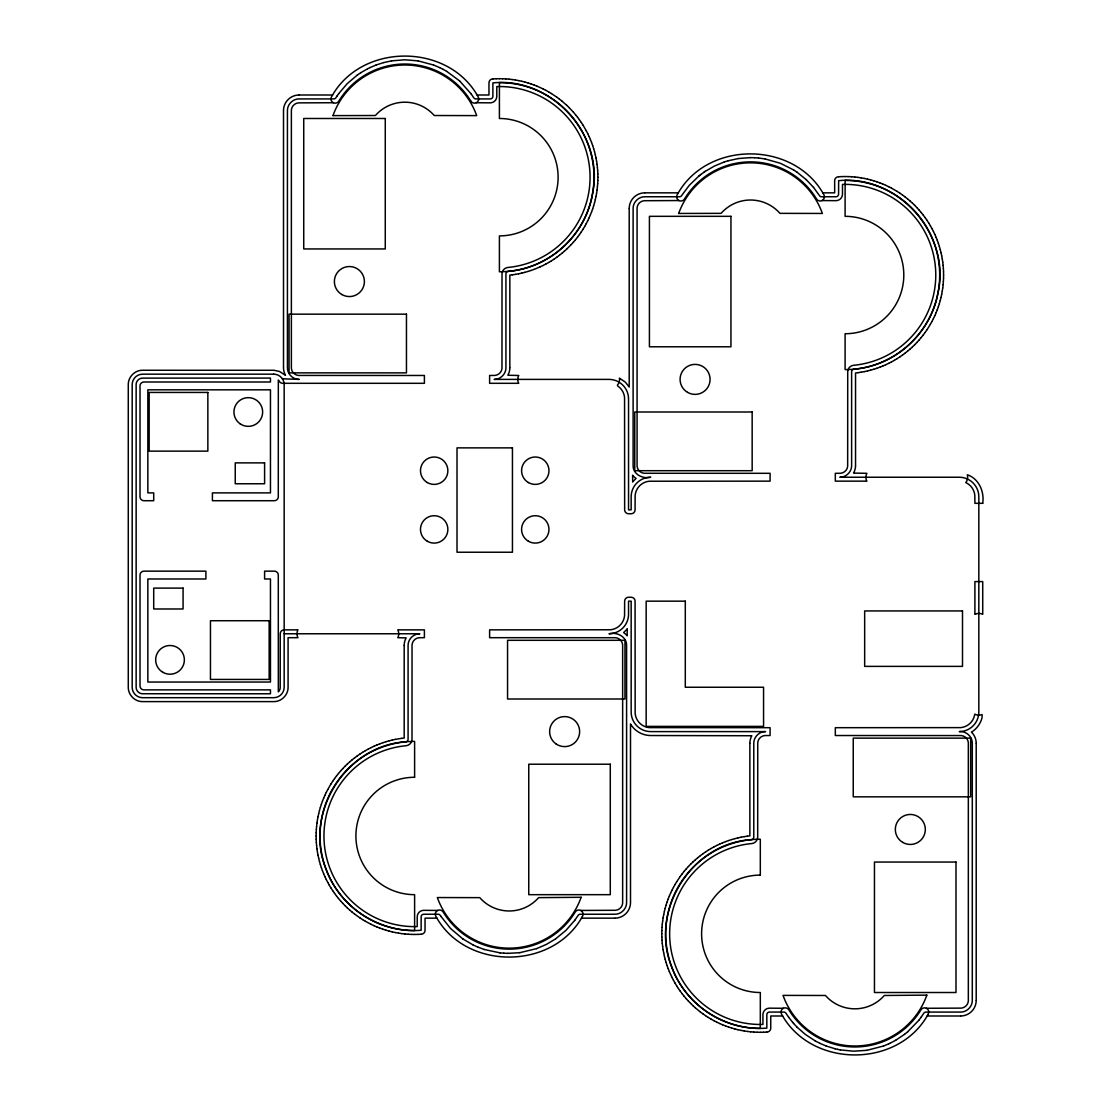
<?xml version="1.0" encoding="UTF-8"?>
<svg xmlns="http://www.w3.org/2000/svg" width="1111" height="1111" viewBox="0 0 1111 1111"><rect width="100%" height="100%" fill="white"/><g stroke="black" fill="none" stroke-linecap="round" stroke-linejoin="round"><path stroke-width="1.5" d="M316.121 835.889L316.177 832.833M597.843 180.329L597.899 177.274M661.823 933.726L661.864 930.671M943.545 278.167L943.586 275.111M283.513 110.433L283.569 109.378A6.513 6.513 0 0 1 283.624 108.878L283.763 107.864A6.513 6.513 0 0 1 283.874 107.364L284.11 106.364A6.513 6.513 0 0 1 284.263 105.878L284.61 104.906A6.513 6.513 0 0 1 284.805 104.434L285.249 103.517A6.513 6.513 0 0 1 285.485 103.059L286.013 102.184A6.513 6.513 0 0 1 286.291 101.754L286.902 100.934A6.513 6.513 0 0 1 287.235 100.546L287.916 99.782A6.513 6.513 0 0 1 288.277 99.421L289.041 98.726A6.513 6.513 0 0 1 289.429 98.407L290.263 97.796A6.513 6.513 0 0 1 290.679 97.504L291.568 96.99A6.513 6.513 0 0 1 292.012 96.74L292.943 96.31A6.513 6.513 0 0 1 293.415 96.115L294.373 95.768A6.513 6.513 0 0 1 294.873 95.615L295.859 95.365A6.513 6.513 0 0 1 296.359 95.268L297.373 95.115A6.513 6.513 0 0 1 297.887 95.06L298.942 95.018M316.177 832.667L316.329 829.611M404.182 645.283L404.237 644.227A6.513 6.513 0 0 1 404.279 643.727L404.432 642.713A6.513 6.513 0 0 1 404.529 642.214L404.779 641.214A6.513 6.513 0 0 1 404.932 640.728L405.279 639.755A6.513 6.513 0 0 1 405.473 639.283L405.918 638.367A6.513 6.513 0 0 1 406.154 637.908L397.78 637.686L398.099 637.02A8.485 8.485 0 0 0 398.099 630.52L397.78 629.854L424.402 629.854L424.402 637.686L419.069 637.728A7.819 7.819 0 0 0 412.042 644.741L412 739.412A6.527 6.527 0 0 1 406.209 745.703A9.43 9.43 0 0 1 405.723 745.745A90.658 90.658 0 0 0 324.065 840.416A90.658 90.658 0 0 0 414.611 926.63L417.222 926.588L417.222 916.658A6.527 6.527 0 0 1 423.555 910.326L437.678 910.437M509.838 367.88L509.782 368.935A6.513 6.513 0 0 1 509.741 369.435L509.588 370.449A6.513 6.513 0 0 1 509.477 370.949L509.241 371.949A6.513 6.513 0 0 1 509.088 372.435L508.741 373.407A6.513 6.513 0 0 1 508.546 373.879L508.102 374.796A6.513 6.513 0 0 1 507.866 375.254L518.754 375.476L518.434 376.143A8.485 8.485 0 0 0 518.434 382.642L518.754 383.309L489.618 383.309L489.618 375.476L494.95 375.435A7.819 7.819 0 0 0 501.978 368.421L502.019 273.75A6.527 6.527 0 0 1 507.81 267.459A9.43 9.43 0 0 1 508.296 267.418A90.658 90.658 0 0 0 589.955 172.747A90.658 90.658 0 0 0 499.408 86.533L496.798 86.575L496.798 96.504A6.527 6.527 0 0 1 490.465 102.837L476.341 102.726M597.69 183.551L597.843 180.496M629.215 208.271L629.257 207.215A6.513 6.513 0 0 1 629.312 206.715L629.465 205.702A6.513 6.513 0 0 1 629.562 205.202L629.812 204.202A6.513 6.513 0 0 1 629.965 203.716L630.312 202.744A6.513 6.513 0 0 1 630.506 202.271L630.937 201.355A6.513 6.513 0 0 1 631.187 200.897L631.701 200.022A6.513 6.513 0 0 1 631.992 199.591L632.603 198.772A6.513 6.513 0 0 1 632.923 198.383L633.617 197.619A6.513 6.513 0 0 1 633.978 197.258L634.728 196.564A6.513 6.513 0 0 1 635.131 196.244L635.95 195.633A6.513 6.513 0 0 1 636.381 195.355L637.256 194.828A6.513 6.513 0 0 1 637.714 194.578L638.631 194.147A6.513 6.513 0 0 1 639.103 193.953L640.075 193.606A6.513 6.513 0 0 1 640.561 193.453L641.561 193.203A6.513 6.513 0 0 1 642.061 193.106L643.075 192.953A6.513 6.513 0 0 1 643.575 192.911L644.63 192.856M630.506 902.729L630.451 903.785A6.513 6.513 0 0 1 630.395 904.285L630.256 905.298A6.513 6.513 0 0 1 630.145 905.798L629.895 906.798A6.513 6.513 0 0 1 629.756 907.284L629.409 908.256A6.513 6.513 0 0 1 629.215 908.729L628.77 909.645A6.513 6.513 0 0 1 628.534 910.103L628.007 910.978A6.513 6.513 0 0 1 627.729 911.409L627.118 912.228A6.513 6.513 0 0 1 626.785 912.617L626.104 913.381A6.513 6.513 0 0 1 625.743 913.742L624.979 914.436A6.513 6.513 0 0 1 624.576 914.756L623.757 915.367A6.513 6.513 0 0 1 623.34 915.645L622.452 916.172A6.513 6.513 0 0 1 622.007 916.422L621.077 916.853A6.513 6.513 0 0 1 620.605 917.047L619.646 917.394A6.513 6.513 0 0 1 619.146 917.547L618.16 917.797A6.513 6.513 0 0 1 617.66 917.894L616.647 918.047A6.513 6.513 0 0 1 616.133 918.089L615.077 918.144M661.878 930.504L662.017 927.449M749.883 743.12L749.925 742.065A6.513 6.513 0 0 1 749.981 741.565L750.133 740.551A6.513 6.513 0 0 1 750.231 740.051L750.48 739.051A6.513 6.513 0 0 1 750.633 738.565L750.967 737.593A6.513 6.513 0 0 1 751.175 737.121L751.605 736.204A6.513 6.513 0 0 1 751.841 735.746L650.727 735.524C642.575 735.565 634.562 731.024 630.506 723.928L630.506 902.465M855.526 465.717L855.484 466.773A6.513 6.513 0 0 1 855.428 467.273L855.276 468.286A6.513 6.513 0 0 1 855.178 468.786L854.928 469.786A6.513 6.513 0 0 1 854.776 470.272L854.442 471.245A6.513 6.513 0 0 1 854.234 471.717L853.803 472.633A6.513 6.513 0 0 1 853.567 473.092L866.886 473.314L866.566 473.98A8.485 8.485 0 0 0 866.566 480.48L866.886 481.146L835.319 481.146L835.319 473.314L840.652 473.272A7.819 7.819 0 0 0 847.665 466.259L847.721 371.588A6.527 6.527 0 0 1 853.512 365.297A9.43 9.43 0 0 1 853.984 365.255A90.658 90.658 0 0 0 935.656 270.584A90.658 90.658 0 0 0 845.096 184.37L842.485 184.412L842.485 194.342A6.527 6.527 0 0 1 836.166 200.674L822.043 200.563M943.392 281.389L943.531 278.333M976.194 1000.567L976.152 1001.622A6.513 6.513 0 0 1 976.097 1002.122L975.944 1003.136A6.513 6.513 0 0 1 975.847 1003.636L975.597 1004.636A6.513 6.513 0 0 1 975.444 1005.122L975.097 1006.094A6.513 6.513 0 0 1 974.902 1006.566L974.472 1007.483A6.513 6.513 0 0 1 974.222 1007.941L973.708 1008.816A6.513 6.513 0 0 1 973.417 1009.246L972.805 1010.066A6.513 6.513 0 0 1 972.486 1010.454L971.792 1011.218A6.513 6.513 0 0 1 971.431 1011.579L970.681 1012.274A6.513 6.513 0 0 1 970.278 1012.593L969.459 1013.204A6.513 6.513 0 0 1 969.028 1013.496L968.153 1014.01A6.513 6.513 0 0 1 967.695 1014.26L966.778 1014.69A6.513 6.513 0 0 1 966.306 1014.885L965.334 1015.232A6.513 6.513 0 0 1 964.848 1015.385L963.848 1015.635A6.513 6.513 0 0 1 963.348 1015.732L962.334 1015.885A6.513 6.513 0 0 1 961.834 1015.94L960.779 1015.982M316.343 829.445L316.593 826.403M597.426 186.759L597.676 183.718M662.031 927.282L662.281 924.241M943.128 284.597L943.378 281.555M316.607 826.237L316.954 823.195M597.065 189.967L597.412 186.926M662.295 924.074L662.656 921.033M942.753 287.805L943.114 284.763M316.982 823.029L317.427 820.015M596.593 193.147L597.038 190.134M662.67 920.866L663.114 917.853M942.295 290.985L942.739 287.971M317.454 819.849L317.996 816.835M596.024 196.328L596.565 193.314M663.142 917.686L663.698 914.672M941.711 294.165L942.267 291.151M318.038 816.668L318.676 813.683M595.343 199.48L595.982 196.494M663.725 914.506L664.378 911.52M941.031 297.317L941.684 294.332M318.718 813.516L319.454 810.558M594.566 202.605L595.302 199.647M664.406 911.353L665.156 908.395M940.253 300.442L941.003 297.484M319.496 810.391L320.343 807.461M593.677 205.702L594.524 202.771M665.197 908.229L666.031 905.298M939.378 303.539L940.212 300.609M320.385 807.294L321.329 804.392M592.691 208.771L593.635 205.868M666.086 905.132L667.017 902.229M938.392 306.608L939.323 303.706M321.385 804.225L322.412 801.35M591.607 211.812L592.635 208.937M667.072 902.063L668.1 899.188M937.309 309.65L938.337 306.775M322.468 801.198L323.593 798.365M590.427 214.798L591.552 211.965M668.155 899.035L669.28 896.202M936.129 312.635L937.253 309.802M323.648 798.198L324.87 795.407M589.149 217.756L590.372 214.965M669.35 896.035L670.558 893.244M934.851 315.593L936.059 312.802M587.775 220.672L589.08 217.923M324.94 795.24L326.245 792.49M933.476 318.51L934.782 315.76M670.627 893.077L671.933 890.328M586.302 223.547L587.705 220.825M326.315 792.337L327.717 789.615M932.004 321.385L933.393 318.663M672.016 890.175L673.405 887.453M584.747 226.366L586.219 223.7M327.787 789.463L330.925 784.033M930.435 324.204L931.921 321.537M673.488 887.3L674.974 884.634M583.094 229.13L584.664 226.505M930.351 324.343L927.046 329.675M675.057 884.495L676.627 881.87M581.345 231.838L582.997 229.269M331.022 783.894L332.675 781.325M676.71 881.731L680.196 876.51M337.036 96.032L335.939 97.712A2.611 2.611 0 0 1 333.744 98.921L299.192 98.921C292.901 98.754 287.263 104.406 287.43 110.697L287.43 367.616C287.263 373.921 292.901 379.559 299.192 379.393L282.402 378.809M337.05 96.018L338.549 93.838M579.511 234.49L581.247 231.977M332.772 781.186L334.508 778.672M925.213 332.328L926.949 329.814M921.158 1017.162L923.769 1013.288A2.611 2.611 0 0 1 925.977 1012.079L960.515 1012.079C966.82 1012.246 972.458 1006.608 972.292 1000.303L972.292 743.384C972.5 736.565 965.959 730.83 959.251 731.607A19.567 19.567 0 0 0 978.819 712.04L978.819 496.798A19.567 19.567 0 0 0 959.251 477.23L839.847 477.23C846.151 477.397 851.79 471.758 851.623 465.453L851.623 371.782A2.611 2.611 0 0 1 854.026 369.185C894.633 365.977 930.546 333.536 937.865 293.457C951.724 235.032 898.105 174.344 838.638 180.676L838.583 194.147A2.611 2.611 0 0 1 835.972 196.758L821.612 196.758A2.611 2.611 0 0 1 819.404 195.55L813.558 187.44M338.563 93.824L347.174 83.672L357.325 75.048M574.679 920.408L578.081 915.45A2.611 2.611 0 0 1 580.275 914.242L614.827 914.242C621.118 914.409 626.757 908.77 626.59 902.465L626.59 645.547C626.868 636.631 616.841 631.742 608.981 633.77A19.567 19.567 0 0 0 628.548 614.202L628.548 601.162L631.159 601.162L631.159 712.04A19.567 19.567 0 0 0 650.727 731.607L765.562 731.607C759.285 731.441 753.647 737.037 753.786 743.315L753.786 837.055A2.611 2.611 0 0 1 751.383 839.652C691.223 843.013 648.866 911.825 671.78 967.098C685.501 1005.427 726.358 1031.702 766.826 1028.092L766.826 1014.69A2.611 2.611 0 0 1 769.437 1012.079L783.797 1012.079A2.611 2.611 0 0 1 786.005 1013.288L788.602 1017.162M921.158 1017.176L918.755 1020.356M577.595 237.087L579.414 234.629M334.605 778.533L336.425 776.075M923.297 334.925L925.102 332.467M680.307 876.371L682.112 873.913M574.665 920.422L565.902 930.421L555.597 938.878M575.595 239.601L577.498 237.212M336.522 775.95L338.424 773.548M921.283 337.452L923.185 335.05M682.223 873.788L684.126 871.399M918.741 1020.37L907.645 1031.841M573.512 242.073L575.484 239.74M338.536 773.423L340.508 771.09M919.2 339.91L921.186 337.577M684.223 871.26L686.209 868.927M571.346 244.462L573.401 242.198M340.619 770.965L342.674 768.701M917.047 342.299L919.089 340.035M686.32 868.802L688.362 866.538M571.235 244.587L566.791 249.017M342.785 768.576L344.91 766.382M914.797 344.618L916.922 342.424M688.487 866.413L690.611 864.219M345.035 766.271L347.229 764.146M912.492 346.854L914.686 344.729M690.723 864.108L692.917 861.983M564.416 251.183L566.666 249.128M347.354 764.021L349.604 761.979M910.103 349.021L912.367 346.979M693.042 861.872L695.305 859.817M561.958 253.266L564.277 251.294M349.743 761.868L352.062 759.896M907.645 351.104L909.978 349.132M695.43 859.706L697.764 857.734M698.791 176.135L689.237 185.384L681.64 195.55A2.611 2.611 0 0 1 679.432 196.758L644.894 196.758C638.617 196.591 632.992 202.202 633.117 208.465L633.117 465.453C632.839 474.397 642.88 479.202 650.727 477.23A19.567 19.567 0 0 0 631.159 496.798L631.159 509.838L628.548 509.838L628.548 398.96A19.567 19.567 0 0 0 608.981 379.393L494.159 379.393C500.45 379.559 506.102 373.921 505.936 367.616L505.936 273.945A2.611 2.611 0 0 1 508.324 271.348C550.014 268.098 586.566 233.977 592.718 192.62C604.356 134.945 551.334 76.59 492.881 82.908L492.881 96.31A2.611 2.611 0 0 1 490.27 98.921L475.925 98.921A2.611 2.611 0 0 1 473.717 97.712L471.106 93.838M907.618 1031.855L904.521 1034.355M698.805 176.121L699.833 175.302M559.43 255.28L561.819 253.377M352.201 759.785L354.59 757.883M905.132 353.117L907.52 351.215M697.889 857.623L700.277 855.72M699.847 175.288L700.888 174.483M700.902 174.469L704.11 172.122M904.507 1034.369L895.66 1040.285M556.847 257.196L559.291 255.377M354.728 757.785L357.173 755.966M902.535 355.034L904.993 353.215M700.416 855.623L702.874 853.803M357.353 75.034L360.644 72.798M554.195 259.03L556.708 257.294M899.896 356.881L902.396 355.131M357.311 755.869L359.825 754.119M703.013 853.706L705.513 851.97M704.138 172.108L705.221 171.372M555.583 938.892L546.445 944.364L536.669 948.6M705.235 171.358L714.456 166.039L724.303 161.956M551.487 260.779L554.056 259.127M897.188 358.617L899.743 356.964M359.964 754.036L362.533 752.383M705.666 851.873L708.221 850.221M360.658 72.784L367.574 68.799M548.723 262.446L551.348 260.877M894.424 360.283L897.035 358.714M362.672 752.286L365.297 750.717M708.374 850.123L710.984 848.554M895.647 1040.299L889.758 1043.382M545.904 264.015L548.57 262.529M891.605 361.853L894.272 360.367M365.436 750.633L368.116 749.147M711.137 848.471L713.804 846.985M543.043 265.487L545.765 264.099M888.744 363.325L891.453 361.936M368.255 749.064L370.977 747.675M713.956 846.901L716.664 845.513M367.588 68.785L369.963 67.618M540.127 266.862L542.89 265.557M885.828 364.7L888.592 363.394M371.13 747.606L373.893 746.3M716.817 845.443L719.581 844.138M369.977 67.604L376.101 65.021M888.55 1043.937L889.73 1043.396M888.522 1043.951L883.62 1045.979M539.974 266.932L534.183 269.334M882.87 365.991L885.675 364.783M374.046 746.217L376.837 745.009M719.734 844.068L722.539 842.846M783.366 1008.274L769.243 1008.163A6.527 6.527 0 0 0 762.924 1014.496L762.924 1024.425L760.313 1024.467A90.658 90.658 0 0 1 669.752 938.253A90.658 90.658 0 0 1 751.425 843.582A9.43 9.43 0 0 0 751.897 843.541A6.527 6.527 0 0 0 757.688 837.25L757.744 742.579A7.819 7.819 0 0 1 764.757 735.565L770.09 735.524L770.09 727.691L649.199 727.622A15.651 15.651 0 0 1 635.159 713.581L635.075 601.162A3.916 3.916 0 0 0 631.159 597.246L628.548 597.246A3.916 3.916 0 0 0 624.646 601.162L624.563 615.73A15.651 15.651 0 0 1 610.522 629.77L489.618 629.854L489.618 637.686L615.619 637.728A7.819 7.819 0 0 1 622.646 644.741L622.646 903.271A7.819 7.819 0 0 1 615.619 910.284L580.706 910.437M879.87 367.172L882.717 366.061M377.004 744.939L379.837 743.828M722.692 842.777L725.539 841.666M376.115 65.007L383.712 62.563M883.592 1045.993L866.858 1050.326M531.141 270.431L534.016 269.404M876.843 368.269L879.718 367.241M380.004 743.759L382.878 742.731M725.691 841.596L728.566 840.569M536.641 948.613L519.837 952.683M724.33 161.942L728.122 160.762M528.072 271.417L530.989 270.487M873.774 369.255L876.676 368.324M383.031 742.676L385.948 741.745M728.733 840.513L731.635 839.583M524.975 272.306L527.919 271.459M870.677 370.144L873.607 369.31M386.1 741.69L389.044 740.856M731.802 839.541L734.732 838.694M728.149 160.762L738.551 158.512M383.739 62.563L391.544 60.883M521.851 273.084L524.809 272.348M867.552 370.921L870.51 370.185M389.211 740.815L392.169 740.079M734.899 838.652L737.857 837.916M518.698 273.778L521.684 273.125M864.4 371.616L867.385 370.963M392.336 740.037L395.322 739.384M738.023 837.875L741.009 837.222M515.532 274.348L518.531 273.806M861.233 372.185L864.233 371.643M395.488 739.357L401.668 738.329M741.176 837.194L744.176 836.652M391.558 60.869L404.821 59.786L418.097 60.869M512.352 274.834L515.365 274.375M858.039 372.671L861.067 372.213M744.342 836.625L747.37 836.166M738.565 158.512L750.508 157.623M866.844 1050.326L853.567 1051.2L840.305 1049.895M519.823 952.683L507.866 953.363M512.171 274.848L509.838 275.125L509.838 367.616M857.873 372.685L855.539 372.963L855.539 465.453M401.849 738.315L404.182 738.037L404.182 645.547M747.536 836.152L749.869 835.875L749.869 743.384M492.881 78.923L492.367 78.964A3.916 3.916 0 0 0 488.979 82.658L488.965 95.004L477.022 95.004M838.569 176.76L838.069 176.802A3.916 3.916 0 0 0 834.667 180.496L834.667 192.842L822.709 192.842M421.138 934.24L421.652 934.198A3.916 3.916 0 0 0 425.041 930.504L425.055 918.158L436.998 918.158M766.84 1032.077L767.34 1032.036A3.916 3.916 0 0 0 770.742 1028.342L770.742 1015.996L782.699 1015.996M493.048 78.909L496.103 78.756M838.749 176.746L841.791 176.593M417.917 934.407L420.972 934.254M763.618 1032.244L766.659 1032.091M496.27 78.756L499.325 78.7M841.957 176.593L845.013 176.538M414.695 934.462L417.75 934.407M760.396 1032.3L763.451 1032.244M299.192 95.004L332.633 95.004M644.894 192.842L678.335 192.842M284.166 633.77L419.861 633.77C413.57 633.603 407.918 639.242 408.084 645.547L408.084 739.218A2.611 2.611 0 0 1 405.696 741.815C345.688 745.287 303.095 813.932 326.092 869.26C339.813 907.59 380.656 933.865 421.138 930.254L421.138 916.853A2.611 2.611 0 0 1 423.749 914.242L438.095 914.242A2.611 2.611 0 0 1 440.303 915.45L440.664 916.019M581.386 918.158L614.827 918.158M927.074 1015.996L960.515 1015.996M750.536 157.623L754.508 157.72M499.492 78.7L502.547 78.756M845.193 176.538L848.235 176.593M411.473 934.407L414.528 934.462M757.174 1032.244L760.216 1032.3M507.852 953.363L503.866 953.196M502.714 78.756L505.769 78.909M848.415 176.593L851.457 176.746M408.251 934.254L411.306 934.407M753.952 1032.091L756.994 1032.244M754.536 157.72L758.507 158.012M503.852 953.196L499.881 952.835M505.936 78.923L508.977 79.173M851.623 176.76L854.665 177.01M405.043 933.99L408.084 934.24M750.744 1031.827L753.786 1032.077M758.521 158.012L765.104 158.942M509.144 79.187L512.171 79.534M854.845 177.024L857.873 177.371M401.849 933.629L404.876 933.976M747.536 1031.466L750.564 1031.813M499.867 952.835L484.257 949.474M512.352 79.561L515.365 80.006M858.039 177.399L861.067 177.843M398.655 933.157L401.668 933.601M744.342 1030.994L747.37 1031.439M418.125 60.883L433.54 65.007M515.532 80.034L518.531 80.575M861.233 177.871L864.233 178.413M395.488 932.587L398.488 933.129M741.176 1030.425L744.176 1030.966M765.132 158.942L780.477 163.331L793.573 169.914M840.277 1049.895L837.68 1049.381M518.698 80.617L521.684 81.256M864.4 178.454L867.385 179.093M392.336 931.907L395.322 932.546M738.023 1029.744L741.009 1030.383M837.666 1049.367L835.083 1048.77M521.851 81.297L524.809 82.033M867.552 179.135L870.51 179.871M389.211 931.129L392.169 931.865M734.899 1028.967L737.857 1029.703M835.069 1048.77L826.181 1045.993M870.677 179.913L873.607 180.76M524.975 82.075L527.919 82.922M731.802 1028.078L734.732 1028.925M386.1 930.24L389.044 931.087M873.774 180.801L876.676 181.746M528.072 82.964L530.989 83.908M728.733 1027.092L731.635 1028.036M383.031 929.254L385.948 930.199M484.243 949.461L477.994 947.169M876.843 181.801L879.718 182.829M531.141 83.964L534.016 84.992M725.691 1026.008L728.566 1027.036M380.004 928.171L382.878 929.199M433.554 65.021L439.678 67.604M826.153 1045.979L820.029 1043.396M879.87 182.884L882.717 184.009M534.183 85.047L537.016 86.172M722.692 1024.828L725.539 1025.953M377.004 926.991L379.837 928.116M477.98 947.169L473.133 944.975M679.015 200.563L644.088 200.716A7.819 7.819 0 0 0 637.075 207.729L637.075 466.259A7.819 7.819 0 0 0 644.088 473.272L770.09 473.314L770.09 481.146L649.199 481.23A15.651 15.651 0 0 0 635.159 495.27L635.075 509.838A3.916 3.916 0 0 1 631.159 513.754L628.548 513.754A3.916 3.916 0 0 1 624.646 509.838L624.563 397.419A15.651 15.651 0 0 0 617.674 385.948L617.424 385.1A8.485 8.485 0 0 0 619.424 378.129L625.451 382.226L629.201 387.072L629.201 208.535M333.314 102.726L298.401 102.879A7.819 7.819 0 0 0 291.374 109.892L291.374 368.421A7.819 7.819 0 0 0 298.401 375.435L424.402 375.476L424.402 383.309L282.749 383.309A3.916 3.916 0 0 1 279.389 381.406L278.333 380.004L278.292 496.798A3.916 3.916 0 0 1 274.375 500.714L212.409 500.714L212.409 492.881L270.459 492.881L270.459 389.822L147.846 389.822L147.846 492.881L153.707 492.881L153.707 500.714L143.93 500.714A3.916 3.916 0 0 1 140.014 496.798L140.014 385.92A3.916 3.916 0 0 1 143.93 382.003L270.459 382.003L270.459 378.087L141.986 378.129A6.513 6.513 0 0 0 136.139 383.975L136.139 687.89A6.513 6.513 0 0 0 141.986 693.736L270.459 693.778L270.459 689.862L143.93 689.862A3.916 3.916 0 0 1 140.014 685.945L140.014 575.067A3.916 3.916 0 0 1 143.93 571.151L205.896 571.151L205.896 578.984L147.846 578.984L147.846 682.043L270.459 682.043L270.459 578.984L264.599 578.984L264.599 571.151L274.375 571.151A3.916 3.916 0 0 1 278.292 575.067L278.333 691.861A6.513 6.513 0 0 0 280.208 687.89L280.25 633.77A3.916 3.916 0 0 1 284.166 629.854L297.956 629.854L297.637 630.52A8.485 8.485 0 0 0 297.637 637.02L297.956 637.686L288.082 637.686L288.082 687.251C288.263 694.93 281.389 701.791 273.723 701.61L142.625 701.61C134.959 701.791 128.084 694.93 128.279 687.251L128.279 384.614C128.084 376.935 134.959 370.074 142.625 370.255L273.917 370.269L279.389 371.435L285.485 375.254A6.513 6.513 0 0 1 285.249 374.796L284.805 373.879A6.513 6.513 0 0 1 284.61 373.407L284.263 372.435A6.513 6.513 0 0 1 284.11 371.949L283.874 370.949A6.513 6.513 0 0 1 283.763 370.449L283.624 369.435A6.513 6.513 0 0 1 283.569 368.935L283.513 367.88M926.393 1008.274L961.321 1008.121A7.819 7.819 0 0 0 968.334 1001.108L968.334 742.579A7.819 7.819 0 0 0 961.321 735.565L835.319 735.524L835.319 727.691L960.779 727.622A15.651 15.651 0 0 0 974.597 715.095L974.819 714.151A8.485 8.485 0 0 0 982.055 714.512C983.041 719.914 977.472 728.872 971.417 732.093A6.513 6.513 0 0 1 971.792 732.468L972.486 733.232A6.513 6.513 0 0 1 972.805 733.621L973.417 734.44A6.513 6.513 0 0 1 973.708 734.871L974.222 735.746A6.513 6.513 0 0 1 974.472 736.204L974.902 737.121A6.513 6.513 0 0 1 975.097 737.593L975.444 738.565A6.513 6.513 0 0 1 975.597 739.051L975.847 740.051A6.513 6.513 0 0 1 975.944 740.551L976.097 741.565A6.513 6.513 0 0 1 976.152 742.065L976.194 743.12M882.87 184.065L885.675 185.287M537.168 86.227L542.89 88.824M719.734 1023.55L722.539 1024.773M374.046 925.713L376.837 926.935M885.828 185.356L888.592 186.662M716.817 1022.176L719.581 1023.481M371.13 924.338L373.893 925.644M439.692 67.618L443.247 69.41M820.015 1043.382L815.293 1040.951M473.119 944.961L462.801 938.892M888.744 186.731L891.453 188.134M543.043 88.894L545.765 90.297M713.956 1020.703L716.664 1022.106M370.977 924.269L365.436 921.311M443.275 69.424L446.733 71.382M891.605 188.217L897.035 191.342M545.904 90.366L548.57 91.852M711.137 1019.148L713.804 1020.634M815.266 1040.938L805.267 1034.369L797.24 1027.342M548.723 91.935L551.348 93.505M708.374 1017.495L710.984 1019.065M362.672 919.658L365.297 921.227M446.761 71.396L459.579 80.895M793.587 169.927L796.92 172.108M897.188 191.439L899.743 193.092M551.487 93.602L556.708 97.088M705.666 1015.746L708.221 1017.398M359.964 917.908L362.533 919.561M899.896 193.189L902.396 194.925M703.013 1013.912L705.513 1015.648M359.825 917.811L354.728 914.159M796.934 172.122L806.253 179.649M462.787 938.878L450.608 928.546L440.678 916.033M902.535 195.022L904.993 196.841M556.847 97.185L559.291 99.004M700.416 1011.996L702.874 1013.815M905.132 196.939L907.52 198.841M559.43 99.101L561.819 101.004M700.277 1011.899L695.43 1007.913M352.201 912.159L354.59 914.061M907.645 198.952L909.978 200.924M561.958 101.115L566.666 105.253M349.743 910.076L352.062 912.048M910.103 201.035L912.367 203.091M693.042 1005.747L695.305 1007.802M347.354 907.909L349.604 909.965M459.593 80.909L471.092 93.824M806.267 179.663L813.544 187.426M912.492 203.202L914.686 205.327M566.791 105.364L568.985 107.489M690.723 1003.511L692.917 1005.636M345.035 905.673L347.229 907.798M797.226 1027.328L793.587 1023.453M914.797 205.452L916.922 207.646M569.11 107.614L573.401 112.183M688.487 1001.192L690.611 1003.386M342.785 903.354L344.91 905.548M917.047 207.771L919.089 210.035M686.32 998.817L688.362 1001.067M340.619 900.965L342.674 903.229M792.726 1022.439L793.573 1023.425M919.2 210.16L921.186 212.479M573.512 112.322L575.484 114.641M684.223 996.359L686.209 998.678M338.536 898.521L340.508 900.84M792.712 1022.426L788.616 1017.176M921.283 212.618L923.185 215.006M575.595 114.78L577.498 117.169M682.223 993.831L684.126 996.22M336.522 895.994L338.424 898.382M923.297 215.145L925.102 217.589M577.595 117.308L579.414 119.752M680.307 991.248L682.112 993.692M334.605 893.411L336.425 895.855M925.213 217.728L926.949 220.242M579.511 119.891L581.247 122.404M678.46 988.596L680.196 991.109M332.772 890.758L334.508 893.272M927.046 220.381L928.699 222.95M581.345 122.543L582.997 125.112M676.71 985.888L678.363 988.457M331.022 888.05L332.675 890.619M928.782 223.089L930.351 225.714M583.094 125.251L586.219 130.695M675.057 983.124L676.627 985.749M329.356 885.286L330.925 887.911M930.435 225.866L931.921 228.533M673.488 980.305L674.974 982.985M327.787 882.467L329.273 885.134M932.004 228.672L933.393 231.394M586.302 130.834L587.705 133.556M672.016 977.444L673.405 980.166M326.315 879.606L327.717 882.328M933.476 231.546L934.782 234.31M587.775 133.709L589.08 136.472M670.627 974.528L671.933 977.291M324.94 876.69L326.245 879.454M934.851 234.463L936.059 237.268M589.149 136.625L590.372 139.417M669.35 971.583L670.558 974.375M323.648 873.732L324.87 876.537M936.129 237.421L937.253 240.254M590.427 139.583L591.552 142.416M668.155 968.584L669.28 971.417M322.468 870.746L323.593 873.579M937.309 240.42L938.337 243.295M591.607 142.583L592.635 145.458M667.072 965.542L668.1 968.417M321.385 867.705L322.412 870.58M938.392 243.448L939.323 246.364M592.691 145.61L593.635 148.527M666.086 962.473L667.017 965.39M320.385 864.636L321.329 867.552M939.378 246.517L940.212 249.461M593.677 148.68L594.524 151.624M665.197 959.376L666.031 962.32M319.496 861.539L320.343 864.483M940.253 249.628L941.003 252.586M594.566 151.79L595.302 154.748M664.406 956.252L665.156 959.21M318.718 858.414L319.454 861.372M941.031 252.752L941.684 255.738M595.343 154.915L595.982 157.901M663.725 953.099L664.378 956.085M318.038 855.262L318.676 858.247M941.711 255.905L942.267 258.905M596.024 158.068L596.565 161.067M663.142 949.933L663.698 952.932M317.454 852.095L317.996 855.095M942.295 259.071L942.739 262.085M596.593 161.234L597.038 164.247M662.67 946.753L663.114 949.766M316.982 848.915L317.427 851.929M942.753 262.265L943.114 265.293M597.065 164.428L597.412 167.455M662.295 943.545L662.656 946.572M316.607 845.707L316.954 848.735M943.128 265.46L943.378 268.501M662.031 940.337L662.281 943.378M597.426 167.622L597.676 170.663M316.343 842.499L316.593 845.54M943.392 268.668L943.531 271.723M661.878 937.115L662.017 940.17M597.69 170.83L597.843 173.885M316.177 839.277L316.329 842.332M943.545 271.889L943.586 274.945M661.823 933.893L661.864 936.948M597.843 174.052L597.899 177.107M316.121 836.055L316.177 839.111M976.208 743.384L976.208 1000.303M283.513 110.697L283.513 367.616M470.883 101.157A77.312 77.312 0 0 0 338.786 101.157A4.236 4.236 0 0 1 332.953 102.518A4.236 4.236 0 0 1 331.592 96.685C361.367 42.551 448.288 42.551 478.077 96.685A4.236 4.236 0 0 1 476.702 102.518A4.236 4.236 0 0 1 470.87 101.157M332.981 115.613L375.407 115.516A39.135 39.135 0 0 1 434.248 115.516L476.688 115.613A76.312 76.312 0 0 0 332.981 115.613M678.668 213.451L721.095 213.354A39.135 39.135 0 0 1 779.95 213.354L822.376 213.451A76.312 76.312 0 0 0 678.668 213.451M581.136 897.285L581.039 897.549A76.312 76.312 0 0 1 437.331 897.549L479.771 897.646A39.135 39.135 0 0 0 538.613 897.646L581.136 897.285M926.838 995.123L926.741 995.387A76.312 76.312 0 0 1 783.033 995.387L825.459 995.484A39.135 39.135 0 0 0 884.314 995.484L926.838 995.123M678.016 193.328L677.279 194.522A4.236 4.236 0 0 0 678.64 200.369A4.236 4.236 0 0 0 684.487 198.994A77.312 77.312 0 0 1 816.571 198.994A4.236 4.236 0 0 0 822.404 200.369A4.236 4.236 0 0 0 823.765 194.522C794.226 141.041 708.429 140.097 678.016 193.328M582.428 916.478C552.639 970.458 465.731 970.722 435.943 916.478A4.236 4.236 0 0 1 437.317 910.631A4.236 4.236 0 0 1 443.15 912.006A77.312 77.312 0 0 0 575.234 912.006A4.236 4.236 0 0 1 581.067 910.631A4.236 4.236 0 0 1 582.428 916.478M928.129 1014.315C898.355 1068.546 811.419 1068.393 781.644 1014.315A4.236 4.236 0 0 1 783.005 1008.482A4.236 4.236 0 0 1 788.852 1009.843A77.312 77.312 0 0 0 920.936 1009.843A4.236 4.236 0 0 1 926.768 1008.482A4.236 4.236 0 0 1 928.129 1014.315M632.701 481.757L632.603 475.216A6.513 6.513 0 0 0 632.923 475.619L633.617 476.369A6.513 6.513 0 0 0 633.978 476.73L634.728 477.424A6.513 6.513 0 0 0 635.131 477.744L636.089 478.452L632.701 481.757M627.243 628.951L623.632 632.548L624.576 633.256A6.513 6.513 0 0 1 624.979 633.576L625.743 634.27A6.513 6.513 0 0 1 626.104 634.631L626.785 635.381A6.513 6.513 0 0 1 627.118 635.784L627.243 628.951M975.569 614.05L974.902 614.355L974.902 581.595L982.721 581.595L982.721 614.355L982.055 614.05A8.485 8.485 0 0 0 975.569 614.05M499.422 82.617L499.408 118.488A58.702 58.702 0 0 1 558.111 177.191A58.702 58.702 0 0 1 499.408 235.893L499.408 271.764A94.574 94.574 0 0 0 593.982 177.191A94.574 94.574 0 0 0 499.408 82.617M385.267 118.488L303.734 118.488L303.734 248.947L385.267 248.947L385.267 118.488M845.124 180.454L845.096 216.326A58.702 58.702 0 0 1 903.798 275.028A58.702 58.702 0 0 1 845.096 333.731L845.096 369.602A94.574 94.574 0 0 0 939.684 275.028A94.574 94.574 0 0 0 845.096 180.454M730.955 216.326L649.421 216.326L649.421 346.785L730.955 346.785L730.955 216.326M406.459 314.163L289.054 314.163L289.054 372.865L406.459 372.865L406.459 314.163M273.723 374.171L142.625 374.171A10.43 10.43 0 0 0 132.181 384.614L132.181 687.251A10.43 10.43 0 0 0 142.625 697.694L273.723 697.694A10.43 10.43 0 0 0 284.166 687.251L284.166 384.614A10.43 10.43 0 0 0 273.723 374.171M207.854 392.433L149.152 392.433L149.152 451.135L207.854 451.135L207.854 392.433M752.161 412L634.742 412L634.742 470.703L752.161 470.703L752.161 412M512.449 447.872L457.01 447.872L457.01 552.236L512.449 552.236L512.449 447.872M264.599 462.884L235.24 462.884L235.24 483.757L264.599 483.757L264.599 462.884M982.721 503.325L974.902 503.325L974.819 495.27A15.651 15.651 0 0 0 966.626 482.993L965.765 482.591A8.471 8.471 0 0 0 967.306 474.772C978.958 478.619 984.499 491.756 982.721 503.325M183.065 588.108L153.707 588.108L153.707 608.981L183.065 608.981L183.065 588.108M685.293 601.162L646.158 601.162L646.158 726.386L763.563 726.386L763.563 687.251L685.293 687.251L685.293 601.162M962.501 610.939L864.664 610.939L864.664 666.378L962.501 666.378L962.501 610.939M269.154 620.73L210.451 620.73L210.451 679.432L269.154 679.432L269.154 620.73M624.965 640.297L507.56 640.297L507.56 699L624.965 699L624.965 640.297M970.667 738.135L853.248 738.135L853.248 796.837L970.667 796.837L970.667 738.135M610.286 764.215L528.753 764.215L528.753 894.674L610.286 894.674L610.286 764.215M955.988 862.053L874.454 862.053L874.454 992.512L955.988 992.512L955.988 862.053M760.313 875.107L760.313 839.236A94.574 94.574 0 0 0 665.725 933.809A94.574 94.574 0 0 0 760.313 1028.383L760.313 992.512A58.702 58.702 0 0 1 701.61 933.809A58.702 58.702 0 0 1 760.313 875.107M414.611 777.269L414.611 741.398A94.574 94.574 0 0 0 320.037 835.972A94.574 94.574 0 0 0 414.611 930.546L414.611 894.674A58.702 58.702 0 0 1 355.909 835.972A58.702 58.702 0 0 1 414.611 777.269M528.433 482.563A13.693 13.693 0 0 0 548.973 470.703A13.693 13.693 0 0 0 528.433 458.843A13.693 13.693 0 0 0 528.433 482.563M528.433 541.265A13.693 13.693 0 0 0 548.973 529.405A13.693 13.693 0 0 0 528.433 517.545A13.693 13.693 0 0 0 528.433 541.265M427.332 482.563A13.693 13.693 0 0 0 447.872 470.703A13.693 13.693 0 0 0 427.332 458.843A13.693 13.693 0 0 0 427.332 482.563M427.332 541.265A13.693 13.693 0 0 0 447.872 529.405A13.693 13.693 0 0 0 427.332 517.545A13.693 13.693 0 0 0 427.332 541.265M902.826 842.444A14.998 14.998 0 0 0 925.324 829.445A14.998 14.998 0 0 0 902.826 816.46A14.998 14.998 0 0 0 902.826 842.444M555.889 743.801A14.998 14.998 0 0 0 579.567 733.079A14.998 14.998 0 0 0 558.444 717.942A14.998 14.998 0 0 0 555.889 743.801M687.584 392.377A14.998 14.998 0 0 0 710.082 379.393A14.998 14.998 0 0 0 687.584 366.394A14.998 14.998 0 0 0 687.584 392.377M341.882 294.54A14.998 14.998 0 0 0 364.394 281.555A14.998 14.998 0 0 0 341.882 268.556A14.998 14.998 0 0 0 341.882 294.54M239.934 423.666A14.346 14.346 0 0 0 262.571 413.417A14.346 14.346 0 0 0 242.365 398.932A14.346 14.346 0 0 0 239.934 423.666M162.845 672.294A14.346 14.346 0 0 0 184.37 659.865A14.346 14.346 0 0 0 162.845 647.435A14.346 14.346 0 0 0 162.845 672.294"/></g></svg>
